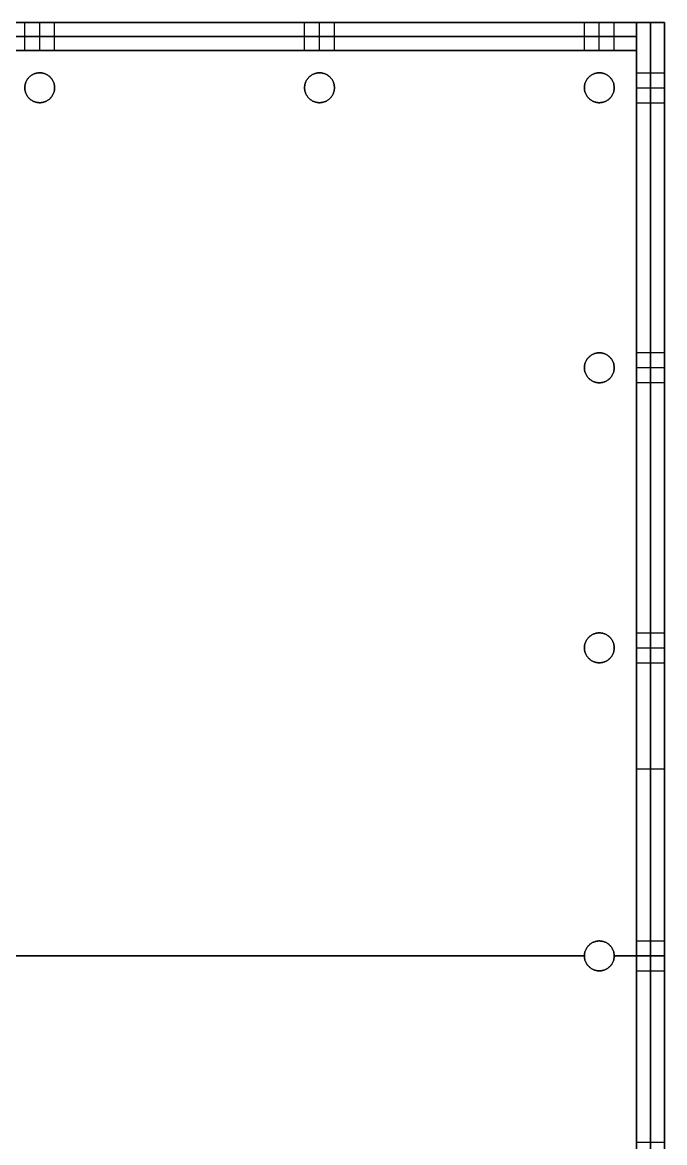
# Model space of a CAD drawing. Header units: millimetres. Extents: x -232 to 139, y -100 to 100.
# Drawn here: x 70.1 to 139, y -20 to 100 of the extents above; entities that cross this region are included whole.
import ezdxf

# ---------------------------------------------------------------- set-up
doc = ezdxf.new("R2010")
doc.units = ezdxf.units.MM
doc.header["$MEASUREMENT"] = 0
doc.layers.add('body', color=30, linetype='Continuous', true_color=0xff8000)

msp = doc.modelspace()

# ---------------------------------------------------------------- linework, layer by layer
at = {"layer": 'body'}
for p, q in [((-58, 100, -39), (136, 100, -39)), ((136, 100, -39), (136, 20, -39)), ((139, 100, -39), (139, 20, -39)), ((-58, 97, -39), (136, 97, -39)), ((-52.4, 0, -74), (130.4, 0, -74)), ((-52.4, 0, -71), (130.4, 0, -71)), ((130.4, 0, -4), (12.1, 0, -4)), ((130.4, 0, -7), (12.1, 0, -7)), ((139, 0, -4), (133.6, 0, -4)), ((139, 0, -7), (133.6, 0, -7)), ((133.6, 0, -74), (139, 0, -74)), ((133.6, 0, -71), (139, 0, -71)), ((136, 0, -71), (136, 0, -68.6)), ((136, 0, -65.4), (136, 0, -59)), ((136, 0, -19), (136, 0, -12.6)), ((136, 0, -9.4), (136, 0, -7)), ((139, 0, -71), (139, 0, -68.6)), ((139, 0, -65.4), (139, 0, -59)), ((139, 0, -19), (139, 0, -12.6)), ((139, 0, -9.4), (139, 0, -7))]:
    msp.add_line(p, q, dxfattribs=at)
for points in [[(-61, 100, -4), (39, 100, -4), (139, 100, -4)], [(-61, 100, -7), (39, 100, -7), (139, 100, -7)], [(-61, 100, -5.5), (39, 100, -5.5), (139, 100, -5.5)], [(139, 100, -74), (39, 100, -74), (-61, 100, -74)], [(139, 100, -71), (39, 100, -71), (-61, 100, -71)], [(139, 100, -72.5), (39, 100, -72.5), (-61, 100, -72.5)], [(-58, 100, -71), (39, 100, -71), (136, 100, -71)], [(136, 100, -7), (39, 100, -7), (-58, 100, -7)], [(70.4, 97, -67), (70.4, 98.5, -67), (70.4, 100, -67)], [(70.4, 97, -11), (70.4, 98.5, -11), (70.4, 100, -11)], [(72, 97, -68.6), (72, 98.5, -68.6), (72, 100, -68.6)], [(72, 97, -65.4), (72, 98.5, -65.4), (72, 100, -65.4)], [(72, 97, -9.4), (72, 98.5, -9.4), (72, 100, -9.4)], [(72, 97, -12.6), (72, 98.5, -12.6), (72, 100, -12.6)], [(73.6, 97, -67), (73.6, 98.5, -67), (73.6, 100, -67)], [(73.6, 97, -11), (73.6, 98.5, -11), (73.6, 100, -11)], [(100.4, 97, -67), (100.4, 98.5, -67), (100.4, 100, -67)], [(100.4, 97, -11), (100.4, 98.5, -11), (100.4, 100, -11)], [(102, 97, -68.6), (102, 98.5, -68.6), (102, 100, -68.6)], [(102, 97, -65.4), (102, 98.5, -65.4), (102, 100, -65.4)], [(102, 97, -9.4), (102, 98.5, -9.4), (102, 100, -9.4)], [(102, 97, -12.6), (102, 98.5, -12.6), (102, 100, -12.6)], [(103.6, 97, -67), (103.6, 98.5, -67), (103.6, 100, -67)], [(103.6, 97, -11), (103.6, 98.5, -11), (103.6, 100, -11)], [(130.4, 97, -67), (130.4, 98.5, -67), (130.4, 100, -67)], [(130.4, 97, -11), (130.4, 98.5, -11), (130.4, 100, -11)], [(132, 97, -68.6), (132, 98.5, -68.6), (132, 100, -68.6)], [(132, 97, -65.4), (132, 98.5, -65.4), (132, 100, -65.4)], [(132, 97, -9.4), (132, 98.5, -9.4), (132, 100, -9.4)], [(132, 97, -12.6), (132, 98.5, -12.6), (132, 100, -12.6)], [(133.6, 97, -67), (133.6, 98.5, -67), (133.6, 100, -67)], [(133.6, 97, -11), (133.6, 98.5, -11), (133.6, 100, -11)], [(136, 100, -71), (136, 98.5, -71), (136, 97, -71)], [(136, 100, -71), (136, 100, -39), (136, 100, -7)], [(136, 100, -7), (136, 98.5, -7), (136, 97, -7)], [(136, 100, -39), (136, 98.5, -39), (136, 97, -39)], [(139, 100, -7), (137.5, 100, -7), (136, 100, -7)], [(136, -100, -7), (136, 0, -7), (136, 100, -7)], [(139, 100, -71), (137.5, 100, -71), (136, 100, -71)], [(136, 100, -7), (136, 100, -39), (136, 100, -71)], [(136, 100, -71), (136, 0, -71), (136, -100, -71)], [(139, 100, -39), (137.5, 100, -39), (136, 100, -39)], [(137.5, -100, -7), (137.5, 0, -7), (137.5, 100, -7)], [(137.5, 100, -7), (137.5, 100, -39), (137.5, 100, -71)], [(137.5, 100, -71), (137.5, 0, -71), (137.5, -100, -71)], [(139, 100, -4), (139, 100, -5.5), (139, 100, -7)], [(139, 100, -4), (139, 0, -4), (139, -100, -4)], [(139, 100, -7), (139, 0, -7), (139, -100, -7)], [(139, 100, -5.5), (139, 0, -5.5), (139, -100, -5.5)], [(139, -100, -74), (139, 0, -74), (139, 100, -74)], [(139, 100, -74), (139, 100, -72.5), (139, 100, -71)], [(139, -100, -71), (139, 0, -71), (139, 100, -71)], [(139, -100, -72.5), (139, 0, -72.5), (139, 100, -72.5)], [(139, -100, -7), (139, 0, -7), (139, 100, -7)], [(139, 100, -7), (139, 100, -39), (139, 100, -71)], [(139, 100, -71), (139, 0, -71), (139, -100, -71)], [(-58, 98.5, -71), (39, 98.5, -71), (136, 98.5, -71)], [(136, 98.5, -7), (39, 98.5, -7), (-58, 98.5, -7)], [(136, 98.5, -71), (136, 98.5, -39), (136, 98.5, -7)], [(-58, 97, -71), (39, 97, -71), (136, 97, -71)], [(136, 97, -7), (39, 97, -7), (-58, 97, -7)], [(136, 97, -71), (136, 97, -39), (136, 97, -7)], [(72, 94.6, -4), (72, 94.6, -5.5), (72, 94.6, -7)], [(72, 94.6, -71), (72, 94.6, -72.5), (72, 94.6, -74)], [(102, 94.6, -4), (102, 94.6, -5.5), (102, 94.6, -7)], [(102, 94.6, -71), (102, 94.6, -72.5), (102, 94.6, -74)], [(132, 94.6, -4), (132, 94.6, -5.5), (132, 94.6, -7)], [(132, 94.6, -71), (132, 94.6, -72.5), (132, 94.6, -74)], [(136, 94.6, -67), (137.5, 94.6, -67), (139, 94.6, -67)], [(136, 94.6, -11), (137.5, 94.6, -11), (139, 94.6, -11)], [(70.4, 93, -4), (70.4, 93, -5.5), (70.4, 93, -7)], [(70.4, 93, -71), (70.4, 93, -72.5), (70.4, 93, -74)], [(73.6, 93, -4), (73.6, 93, -5.5), (73.6, 93, -7)], [(73.6, 93, -71), (73.6, 93, -72.5), (73.6, 93, -74)], [(100.4, 93, -4), (100.4, 93, -5.5), (100.4, 93, -7)], [(100.4, 93, -71), (100.4, 93, -72.5), (100.4, 93, -74)], [(103.6, 93, -4), (103.6, 93, -5.5), (103.6, 93, -7)], [(103.6, 93, -71), (103.6, 93, -72.5), (103.6, 93, -74)], [(130.4, 93, -4), (130.4, 93, -5.5), (130.4, 93, -7)], [(130.4, 93, -71), (130.4, 93, -72.5), (130.4, 93, -74)], [(133.6, 93, -4), (133.6, 93, -5.5), (133.6, 93, -7)], [(133.6, 93, -71), (133.6, 93, -72.5), (133.6, 93, -74)], [(136, 93, -65.4), (137.5, 93, -65.4), (139, 93, -65.4)], [(136, 93, -68.6), (137.5, 93, -68.6), (139, 93, -68.6)], [(136, 93, -12.6), (137.5, 93, -12.6), (139, 93, -12.6)], [(136, 93, -9.4), (137.5, 93, -9.4), (139, 93, -9.4)], [(72, 91.4, -4), (72, 91.4, -5.5), (72, 91.4, -7)], [(72, 91.4, -71), (72, 91.4, -72.5), (72, 91.4, -74)], [(102, 91.4, -4), (102, 91.4, -5.5), (102, 91.4, -7)], [(102, 91.4, -71), (102, 91.4, -72.5), (102, 91.4, -74)], [(132, 91.4, -4), (132, 91.4, -5.5), (132, 91.4, -7)], [(132, 91.4, -71), (132, 91.4, -72.5), (132, 91.4, -74)], [(136, 91.4, -67), (137.5, 91.4, -67), (139, 91.4, -67)], [(136, 91.4, -11), (137.5, 91.4, -11), (139, 91.4, -11)], [(132, 64.6, -4), (132, 64.6, -5.5), (132, 64.6, -7)], [(132, 64.6, -71), (132, 64.6, -72.5), (132, 64.6, -74)], [(139, 64.6, -67), (137.5, 64.6, -67), (136, 64.6, -67)], [(139, 64.6, -11), (137.5, 64.6, -11), (136, 64.6, -11)], [(130.4, 63, -4), (130.4, 63, -5.5), (130.4, 63, -7)], [(130.4, 63, -71), (130.4, 63, -72.5), (130.4, 63, -74)], [(133.6, 63, -4), (133.6, 63, -5.5), (133.6, 63, -7)], [(133.6, 63, -71), (133.6, 63, -72.5), (133.6, 63, -74)], [(139, 63, -68.6), (137.5, 63, -68.6), (136, 63, -68.6)], [(139, 63, -65.4), (137.5, 63, -65.4), (136, 63, -65.4)], [(139, 63, -9.4), (137.5, 63, -9.4), (136, 63, -9.4)], [(139, 63, -12.6), (137.5, 63, -12.6), (136, 63, -12.6)], [(132, 61.4, -4), (132, 61.4, -5.5), (132, 61.4, -7)], [(132, 61.4, -71), (132, 61.4, -72.5), (132, 61.4, -74)], [(139, 61.4, -67), (137.5, 61.4, -67), (136, 61.4, -67)], [(139, 61.4, -11), (137.5, 61.4, -11), (136, 61.4, -11)], [(132, 34.6, -4), (132, 34.6, -5.5), (132, 34.6, -7)], [(132, 34.6, -71), (132, 34.6, -72.5), (132, 34.6, -74)], [(136, 34.6, -67), (137.5, 34.6, -67), (139, 34.6, -67)], [(136, 34.6, -11), (137.5, 34.6, -11), (139, 34.6, -11)], [(130.4, 33, -4), (130.4, 33, -5.5), (130.4, 33, -7)], [(130.4, 33, -71), (130.4, 33, -72.5), (130.4, 33, -74)], [(133.6, 33, -4), (133.6, 33, -5.5), (133.6, 33, -7)], [(133.6, 33, -71), (133.6, 33, -72.5), (133.6, 33, -74)], [(136, 33, -65.4), (137.5, 33, -65.4), (139, 33, -65.4)], [(136, 33, -68.6), (137.5, 33, -68.6), (139, 33, -68.6)], [(136, 33, -12.6), (137.5, 33, -12.6), (139, 33, -12.6)], [(136, 33, -9.4), (137.5, 33, -9.4), (139, 33, -9.4)], [(132, 31.4, -4), (132, 31.4, -5.5), (132, 31.4, -7)], [(132, 31.4, -71), (132, 31.4, -72.5), (132, 31.4, -74)], [(136, 31.4, -67), (137.5, 31.4, -67), (139, 31.4, -67)], [(136, 31.4, -11), (137.5, 31.4, -11), (139, 31.4, -11)], [(139, 20, -39), (137.5, 20, -39), (136, 20, -39)], [(132, 1.6, -4), (132, 1.6, -5.5), (132, 1.6, -7)], [(132, 1.6, -71), (132, 1.6, -72.5), (132, 1.6, -74)], [(136, 1.6, -67), (137.5, 1.6, -67), (139, 1.6, -67)], [(136, 1.6, -11), (137.5, 1.6, -11), (139, 1.6, -11)], [(130.4, 0, -4), (130.4, 0, -5.5), (130.4, 0, -7)], [(130.4, 0, -71), (130.4, 0, -72.5), (130.4, 0, -74)], [(133.6, 0, -4), (133.6, 0, -5.5), (133.6, 0, -7)], [(133.6, 0, -71), (133.6, 0, -72.5), (133.6, 0, -74)], [(139, 0, -7), (137.5, 0, -7), (136, 0, -7)], [(139, 0, -71), (137.5, 0, -71), (136, 0, -71)], [(139, 0, -59), (137.5, 0, -59), (136, 0, -59)], [(139, 0, -19), (137.5, 0, -19), (136, 0, -19)], [(139, 0, -4), (139, 0, -5.5), (139, 0, -7)], [(139, 0, -74), (139, 0, -72.5), (139, 0, -71)], [(136, 0, -68.6), (137.5, 0, -68.6), (139, 0, -68.6)], [(136, 0, -65.4), (137.5, 0, -65.4), (139, 0, -65.4)], [(136, 0, -9.4), (137.5, 0, -9.4), (139, 0, -9.4)], [(136, 0, -12.6), (137.5, 0, -12.6), (139, 0, -12.6)], [(132, -1.6, -4), (132, -1.6, -5.5), (132, -1.6, -7)], [(132, -1.6, -71), (132, -1.6, -72.5), (132, -1.6, -74)], [(136, -1.6, -67), (137.5, -1.6, -67), (139, -1.6, -67)], [(136, -1.6, -11), (137.5, -1.6, -11), (139, -1.6, -11)], [(139, -20, -39), (137.5, -20, -39), (136, -20, -39)]]:
    msp.add_open_spline(points, degree=2, dxfattribs=at)
at = {"layer": 'body', "extrusion": (0, 1, 4.44089e-15)}
for points in [[(73.6, 100, -67), (73.6, 100, -68.6), (72, 100, -68.6), (70.4, 100, -68.6), (70.4, 100, -67), (70.4, 100, -65.4), (72, 100, -65.4), (73.6, 100, -65.4), (73.6, 100, -67)], [(103.6, 100, -67), (103.6, 100, -68.6), (102, 100, -68.6), (100.4, 100, -68.6), (100.4, 100, -67), (100.4, 100, -65.4), (102, 100, -65.4), (103.6, 100, -65.4), (103.6, 100, -67)]]:
    msp.add_rational_spline(points, [1, 0.707106781187, 1, 0.707106781187, 1, 0.707106781187, 1, 0.707106781187, 1], degree=2, knots=[0, 0, 0, 2.513274, 2.513274, 5.026548, 5.026548, 7.539822, 7.539822, 10.053096, 10.053096, 10.053096], dxfattribs=at)
at = {"layer": 'body', "extrusion": (0, 1, -4.44089e-15)}
for points in [[(73.6, 100, -11), (73.6, 100, -9.4), (72, 100, -9.4), (70.4, 100, -9.4), (70.4, 100, -11), (70.4, 100, -12.6), (72, 100, -12.6), (73.6, 100, -12.6), (73.6, 100, -11)], [(103.6, 100, -11), (103.6, 100, -9.4), (102, 100, -9.4), (100.4, 100, -9.4), (100.4, 100, -11), (100.4, 100, -12.6), (102, 100, -12.6), (103.6, 100, -12.6), (103.6, 100, -11)]]:
    msp.add_rational_spline(points, [1, 0.707106781187, 1, 0.707106781187, 1, 0.707106781187, 1, 0.707106781187, 1], degree=2, knots=[0, 0, 0, 2.513274, 2.513274, 5.026548, 5.026548, 7.539822, 7.539822, 10.053096, 10.053096, 10.053096], dxfattribs=at)
at = {"layer": 'body', "extrusion": (4.44089e-15, -1, 0)}
msp.add_rational_spline([(133.6, 100, -67), (133.6, 100, -68.6), (132, 100, -68.6), (130.4, 100, -68.6), (130.4, 100, -67), (130.4, 100, -65.4), (132, 100, -65.4), (133.6, 100, -65.4), (133.6, 100, -67)], [1, 0.707106781187, 1, 0.707106781187, 1, 0.707106781187, 1, 0.707106781187, 1], degree=2, knots=[0, 0, 0, 2.513274, 2.513274, 5.026548, 5.026548, 7.539822, 7.539822, 10.053096, 10.053096, 10.053096], dxfattribs=at)
at = {"layer": 'body', "extrusion": (-4.44089e-15, 1, 0)}
msp.add_rational_spline([(133.6, 100, -11), (133.6, 100, -9.4), (132, 100, -9.4), (130.4, 100, -9.4), (130.4, 100, -11), (130.4, 100, -12.6), (132, 100, -12.6), (133.6, 100, -12.6), (133.6, 100, -11)], [1, 0.707106781187, 1, 0.707106781187, 1, 0.707106781187, 1, 0.707106781187, 1], degree=2, knots=[0, 0, 0, 2.513274, 2.513274, 5.026548, 5.026548, 7.539822, 7.539822, 10.053096, 10.053096, 10.053096], dxfattribs=at)
at = {"layer": 'body', "extrusion": (0, 1, 8.88178e-15)}
msp.add_rational_spline([(73.6, 97, -67), (73.6, 97, -68.6), (72, 97, -68.6), (70.4, 97, -68.6), (70.4, 97, -67), (70.4, 97, -65.4), (72, 97, -65.4), (73.6, 97, -65.4), (73.6, 97, -67)], [1, 0.707106781187, 1, 0.707106781187, 1, 0.707106781187, 1, 0.707106781187, 1], degree=2, knots=[0, 0, 0, 2.513274, 2.513274, 5.026548, 5.026548, 7.539822, 7.539822, 10.053096, 10.053096, 10.053096], dxfattribs=at)
at = {"layer": 'body', "extrusion": (0, 1, -8.88178e-15)}
msp.add_rational_spline([(73.6, 97, -11), (73.6, 97, -9.4), (72, 97, -9.4), (70.4, 97, -9.4), (70.4, 97, -11), (70.4, 97, -12.6), (72, 97, -12.6), (73.6, 97, -12.6), (73.6, 97, -11)], [1, 0.707106781187, 1, 0.707106781187, 1, 0.707106781187, 1, 0.707106781187, 1], degree=2, knots=[0, 0, 0, 2.513274, 2.513274, 5.026548, 5.026548, 7.539822, 7.539822, 10.053096, 10.053096, 10.053096], dxfattribs=at)
at = {"layer": 'body', "extrusion": (4.44089e-15, 1, 1.11022e-14)}
msp.add_rational_spline([(103.6, 97, -67), (103.6, 97, -68.6), (102, 97, -68.6), (100.4, 97, -68.6), (100.4, 97, -67), (100.4, 97, -65.4), (102, 97, -65.4), (103.6, 97, -65.4), (103.6, 97, -67)], [0.999999860338, 0.707106851018, 1, 0.707106781187, 1, 0.707106781187, 1, 0.707106851018, 0.999999860338], degree=2, knots=[0, 0, 0, 2.513274, 2.513274, 5.026548, 5.026548, 7.539823, 7.539823, 10.053096, 10.053096, 10.053096], dxfattribs=at)
at = {"layer": 'body', "extrusion": (4.44089e-15, 1, -1.11022e-14)}
msp.add_rational_spline([(103.6, 97, -11), (103.6, 97, -9.4), (102, 97, -9.4), (100.4, 97, -9.4), (100.4, 97, -11), (100.4, 97, -12.6), (102, 97, -12.6), (103.6, 97, -12.6), (103.6, 97, -11)], [0.999999860338, 0.707106851018, 1, 0.707106781187, 1, 0.707106781187, 1, 0.707106851018, 0.999999860338], degree=2, knots=[0, 0, 0, 2.513274, 2.513274, 5.026548, 5.026548, 7.539823, 7.539823, 10.053096, 10.053096, 10.053096], dxfattribs=at)
at = {"layer": 'body', "extrusion": (1.33227e-14, -1, 0)}
msp.add_rational_spline([(133.6, 97, -67), (133.6, 97, -68.6), (132, 97, -68.6), (130.4, 97, -68.6), (130.4, 97, -67), (130.4, 97, -65.4), (132, 97, -65.4), (133.6, 97, -65.4), (133.6, 97, -67)], [1, 0.707106781187, 1, 0.707106781187, 1, 0.707106781187, 1, 0.707106781187, 1], degree=2, knots=[0, 0, 0, 2.513274, 2.513274, 5.026548, 5.026548, 7.539822, 7.539822, 10.053096, 10.053096, 10.053096], dxfattribs=at)
at = {"layer": 'body', "extrusion": (-1.33227e-14, 1, 0)}
msp.add_rational_spline([(133.6, 97, -11), (133.6, 97, -9.4), (132, 97, -9.4), (130.4, 97, -9.4), (130.4, 97, -11), (130.4, 97, -12.6), (132, 97, -12.6), (133.6, 97, -12.6), (133.6, 97, -11)], [1, 0.707106781187, 1, 0.707106781187, 1, 0.707106781187, 1, 0.707106781187, 1], degree=2, knots=[0, 0, 0, 2.513274, 2.513274, 5.026548, 5.026548, 7.539822, 7.539822, 10.053096, 10.053096, 10.053096], dxfattribs=at)
at = {"layer": 'body'}
for points, weights, knots in [([(73.6, 93, -4), (73.6, 94.6, -4), (72, 94.6, -4), (70.4, 94.6, -4), (70.4, 93, -4), (70.4, 91.4, -4), (72, 91.4, -4), (73.6, 91.4, -4), (73.6, 93, -4)], [1, 0.707106781187, 1, 0.707106781187, 1, 0.707106781187, 1, 0.707106781187, 1], [0, 0, 0, 2.513274, 2.513274, 5.026548, 5.026548, 7.539822, 7.539822, 10.053096, 10.053096, 10.053096]), ([(73.6, 93, -7), (73.6, 94.6, -7), (72, 94.6, -7), (70.4, 94.6, -7), (70.4, 93, -7), (70.4, 91.4, -7), (72, 91.4, -7), (73.6, 91.4, -7), (73.6, 93, -7)], [1, 0.707106781187, 1, 0.707106781187, 1, 0.707106781187, 1, 0.707106781187, 1], [0, 0, 0, 2.513274, 2.513274, 5.026548, 5.026548, 7.539822, 7.539822, 10.053096, 10.053096, 10.053096]), ([(73.6, 93, -74), (73.6, 91.4, -74), (72, 91.4, -74), (70.4, 91.4, -74), (70.4, 93, -74), (70.4, 94.6, -74), (72, 94.6, -74), (73.6, 94.6, -74), (73.6, 93, -74)], [0.999999860338, 0.707106851018, 1, 0.707106781187, 1, 0.707106781187, 1, 0.707106851018, 0.999999860338], [-10.053096, -10.053096, -10.053096, -7.539823, -7.539823, -5.026548, -5.026548, -2.513274, -2.513274, 0, 0, 0]), ([(73.6, 93, -71), (73.6, 91.4, -71), (72, 91.4, -71), (70.4, 91.4, -71), (70.4, 93, -71), (70.4, 94.6, -71), (72, 94.6, -71), (73.6, 94.6, -71), (73.6, 93, -71)], [1, 0.707106781187, 1, 0.707106781187, 1, 0.707106781187, 1, 0.707106781187, 1], [-10.053096, -10.053096, -10.053096, -7.539822, -7.539822, -5.026548, -5.026548, -2.513274, -2.513274, 0, 0, 0]), ([(103.6, 93, -4), (103.6, 94.6, -4), (102, 94.6, -4), (100.4, 94.6, -4), (100.4, 93, -4), (100.4, 91.4, -4), (102, 91.4, -4), (103.6, 91.4, -4), (103.6, 93, -4)], [1, 0.707106781187, 1, 0.707106781187, 1, 0.707106781187, 1, 0.707106781187, 1], [0, 0, 0, 2.513274, 2.513274, 5.026548, 5.026548, 7.539822, 7.539822, 10.053096, 10.053096, 10.053096]), ([(103.6, 93, -7), (103.6, 94.6, -7), (102, 94.6, -7), (100.4, 94.6, -7), (100.4, 93, -7), (100.4, 91.4, -7), (102, 91.4, -7), (103.6, 91.4, -7), (103.6, 93, -7)], [1, 0.707106781187, 1, 0.707106781187, 1, 0.707106781187, 1, 0.707106781187, 1], [0, 0, 0, 2.513274, 2.513274, 5.026548, 5.026548, 7.539822, 7.539822, 10.053096, 10.053096, 10.053096]), ([(103.6, 93, -74), (103.6, 91.4, -74), (102, 91.4, -74), (100.4, 91.4, -74), (100.4, 93, -74), (100.4, 94.6, -74), (102, 94.6, -74), (103.6, 94.6, -74), (103.6, 93, -74)], [0.999999860338, 0.707106851018, 1, 0.707106781187, 1, 0.707106781187, 1, 0.707106851018, 0.999999860338], [-10.053096, -10.053096, -10.053096, -7.539823, -7.539823, -5.026548, -5.026548, -2.513274, -2.513274, 0, 0, 0]), ([(103.6, 93, -71), (103.6, 91.4, -71), (102, 91.4, -71), (100.4, 91.4, -71), (100.4, 93, -71), (100.4, 94.6, -71), (102, 94.6, -71), (103.6, 94.6, -71), (103.6, 93, -71)], [1, 0.707106781187, 1, 0.707106781187, 1, 0.707106781187, 1, 0.707106781187, 1], [-10.053096, -10.053096, -10.053096, -7.539822, -7.539822, -5.026548, -5.026548, -2.513274, -2.513274, 0, 0, 0]), ([(132, 94.6, -4), (130.4, 94.6, -4), (130.4, 93, -4), (130.4, 91.4, -4), (132, 91.4, -4), (133.6, 91.4, -4), (133.6, 93, -4)], [0.999999860338, 0.707106851018, 1, 0.707106781187, 1, 0.707106781187, 1], [2.513274, 2.513274, 2.513274, 5.026548, 5.026548, 7.539822, 7.539822, 10.053096, 10.053096, 10.053096]), ([(132, 94.6, -7), (130.4, 94.6, -7), (130.4, 93, -7), (130.4, 91.4, -7), (132, 91.4, -7), (133.6, 91.4, -7), (133.6, 93, -7)], [1, 0.707106781187, 1, 0.707106781187, 1, 0.707106781187, 1], [2.513274, 2.513274, 2.513274, 5.026548, 5.026548, 7.539822, 7.539822, 10.053096, 10.053096, 10.053096]), ([(133.6, 93, -74), (133.6, 91.4, -74), (132, 91.4, -74), (130.4, 91.4, -74), (130.4, 93, -74), (130.4, 94.6, -74), (132, 94.6, -74)], [0.999999860338, 0.707106851018, 1, 0.707106781187, 1, 0.707106781186, 1], [-10.053096, -10.053096, -10.053096, -7.539823, -7.539823, -5.026548, -5.026548, -2.513274, -2.513274, -2.513274]), ([(133.6, 93, -71), (133.6, 91.4, -71), (132, 91.4, -71), (130.4, 91.4, -71), (130.4, 93, -71), (130.4, 94.6, -71), (132, 94.6, -71)], [1, 0.707106781187, 1, 0.707106781187, 1, 0.707106781186, 1], [-10.053096, -10.053096, -10.053096, -7.539822, -7.539822, -5.026548, -5.026548, -2.513274, -2.513274, -2.513274]), ([(132, 64.6, -4), (130.4, 64.6, -4), (130.4, 63, -4), (130.4, 61.4, -4), (132, 61.4, -4), (133.6, 61.4, -4), (133.6, 63, -4), (133.6, 64.6, -4), (132, 64.6, -4)], [1, 0.707106781187, 1, 0.707106781187, 1, 0.707106781187, 1, 0.707106781187, 1], [-10.053096, -10.053096, -10.053096, -7.539822, -7.539822, -5.026548, -5.026548, -2.513274, -2.513274, 0, 0, 0]), ([(132, 64.6, -7), (130.4, 64.6, -7), (130.4, 63, -7), (130.4, 61.4, -7), (132, 61.4, -7), (133.6, 61.4, -7), (133.6, 63, -7), (133.6, 64.6, -7), (132, 64.6, -7)], [1, 0.707106781187, 1, 0.707106781187, 1, 0.707106781187, 1, 0.707106781187, 1], [-10.053096, -10.053096, -10.053096, -7.539822, -7.539822, -5.026548, -5.026548, -2.513274, -2.513274, 0, 0, 0]), ([(132, 64.6, -74), (133.6, 64.6, -74), (133.6, 63, -74), (133.6, 61.4, -74), (132, 61.4, -74), (130.4, 61.4, -74), (130.4, 63, -74), (130.4, 64.6, -74), (132, 64.6, -74)], [0.999999860338, 0.707106851018, 1, 0.707106781187, 1, 0.707106781187, 1, 0.707106851018, 0.999999860338], [0, 0, 0, 2.513274, 2.513274, 5.026548, 5.026548, 7.539823, 7.539823, 10.053096, 10.053096, 10.053096]), ([(132, 64.6, -71), (133.6, 64.6, -71), (133.6, 63, -71), (133.6, 61.4, -71), (132, 61.4, -71), (130.4, 61.4, -71), (130.4, 63, -71), (130.4, 64.6, -71), (132, 64.6, -71)], [1, 0.707106781187, 1, 0.707106781187, 1, 0.707106781187, 1, 0.707106781187, 1], [0, 0, 0, 2.513274, 2.513274, 5.026548, 5.026548, 7.539822, 7.539822, 10.053096, 10.053096, 10.053096]), ([(132, 34.6, -4), (130.4, 34.6, -4), (130.4, 33, -4), (130.4, 31.4, -4), (132, 31.4, -4), (133.6, 31.4, -4), (133.6, 33, -4), (133.6, 34.6, -4), (132, 34.6, -4)], [0.999999860338, 0.707106851018, 1, 0.707106781187, 1, 0.707106781187, 1, 0.707106781187, 1], [-10.053096, -10.053096, -10.053096, -7.539823, -7.539823, -5.026549, -5.026549, -2.513274, -2.513274, 0, 0, 0]), ([(132, 34.6, -7), (130.4, 34.6, -7), (130.4, 33, -7), (130.4, 31.4, -7), (132, 31.4, -7), (133.6, 31.4, -7), (133.6, 33, -7), (133.6, 34.6, -7), (132, 34.6, -7)], [0.999999860338, 0.707106851018, 1, 0.707106781187, 1, 0.707106781187, 1, 0.707106781187, 1], [-10.053096, -10.053096, -10.053096, -7.539823, -7.539823, -5.026549, -5.026549, -2.513274, -2.513274, 0, 0, 0]), ([(132, 34.6, -74), (133.6, 34.6, -74), (133.6, 33, -74), (133.6, 31.4, -74), (132, 31.4, -74), (130.4, 31.4, -74), (130.4, 33, -74), (130.4, 34.6, -74), (132, 34.6, -74)], [1, 0.707106781187, 1, 0.707106781187, 1, 0.707106781187, 1, 0.707106851018, 0.999999860338], [0, 0, 0, 2.513274, 2.513274, 5.026549, 5.026549, 7.539823, 7.539823, 10.053096, 10.053096, 10.053096]), ([(132, 34.6, -71), (133.6, 34.6, -71), (133.6, 33, -71), (133.6, 31.4, -71), (132, 31.4, -71), (130.4, 31.4, -71), (130.4, 33, -71), (130.4, 34.6, -71), (132, 34.6, -71)], [1, 0.707106781187, 1, 0.707106781187, 1, 0.707106781187, 1, 0.707106851018, 0.999999860338], [0, 0, 0, 2.513274, 2.513274, 5.026549, 5.026549, 7.539823, 7.539823, 10.053096, 10.053096, 10.053096]), ([(133.6, 0, -4), (133.6, 1.6, -4), (132, 1.6, -4), (130.4, 1.6, -4), (130.4, 0, -4), (130.4, -1.6, -4), (132, -1.6, -4), (133.6, -1.6, -4), (133.6, 0, -4)], [0.999999860338, 0.707106851018, 1, 0.707106781187, 1, 0.707106781187, 1, 0.707106781187, 1], [0, 0, 0, 2.513274, 2.513274, 5.026548, 5.026548, 7.539822, 7.539822, 10.053096, 10.053096, 10.053096]), ([(133.6, 0, -7), (133.6, 1.6, -7), (132, 1.6, -7), (130.4, 1.6, -7), (130.4, 0, -7), (130.4, -1.6, -7), (132, -1.6, -7), (133.6, -1.6, -7), (133.6, 0, -7)], [1, 0.707106781187, 1, 0.707106781187, 1, 0.707106781187, 1, 0.707106851018, 0.999999860338], [0, 0, 0, 2.513274, 2.513274, 5.026549, 5.026549, 7.539823, 7.539823, 10.053096, 10.053096, 10.053096]), ([(133.6, 0, -74), (133.6, -1.6, -74), (132, -1.6, -74), (130.4, -1.6, -74), (130.4, 0, -74), (130.4, 1.6, -74), (132, 1.6, -74), (133.6, 1.6, -74), (133.6, 0, -74)], [0.999999860338, 0.707106851018, 1, 0.707106781187, 1, 0.707106781187, 1, 0.707106781187, 1], [-10.053096, -10.053096, -10.053096, -7.539823, -7.539823, -5.026549, -5.026549, -2.513274, -2.513274, 0, 0, 0]), ([(133.6, 0, -71), (133.6, -1.6, -71), (132, -1.6, -71), (130.4, -1.6, -71), (130.4, 0, -71), (130.4, 1.6, -71), (132, 1.6, -71), (133.6, 1.6, -71), (133.6, 0, -71)], [0.999999860338, 0.707106851018, 1, 0.707106781187, 1, 0.707106781187, 1, 0.707106781187, 1], [-10.053096, -10.053096, -10.053096, -7.539823, -7.539823, -5.026549, -5.026549, -2.513274, -2.513274, 0, 0, 0])]:
    msp.add_rational_spline(points, weights, degree=2, knots=knots, dxfattribs=at)
for points, weights in [([(133.6, 93, -4), (133.6, 94.6, -4), (132, 94.6, -4)], [1, 0.707106781187, 1]), ([(133.6, 93, -7), (133.6, 94.6, -7), (132, 94.6, -7)], [1, 0.707106851018, 0.999999860338]), ([(132, 94.6, -74), (133.6, 94.6, -74), (133.6, 93, -74)], [0.999999860338, 0.707106851018, 1]), ([(132, 94.6, -71), (133.6, 94.6, -71), (133.6, 93, -71)], [0.999999860338, 0.707106851018, 1])]:
    msp.add_rational_spline(points, weights, degree=2, dxfattribs=at)
at = {"layer": 'body', "extrusion": (-1, 0, 0)}
for points, knots in [([(136, 94.6, -67), (136, 94.6, -65.4), (136, 93, -65.4), (136, 91.4, -65.4), (136, 91.4, -67), (136, 91.4, -68.6), (136, 93, -68.6), (136, 94.6, -68.6), (136, 94.6, -67)], [-10.053096, -10.053096, -10.053096, -7.539822, -7.539822, -5.026548, -5.026548, -2.513274, -2.513274, 0, 0, 0]), ([(139, 94.6, -67), (139, 94.6, -65.4), (139, 93, -65.4), (139, 91.4, -65.4), (139, 91.4, -67), (139, 91.4, -68.6), (139, 93, -68.6), (139, 94.6, -68.6), (139, 94.6, -67)], [-10.053096, -10.053096, -10.053096, -7.539822, -7.539822, -5.026548, -5.026548, -2.513274, -2.513274, 0, 0, 0]), ([(136, -1.6, -11), (136, -1.6, -9.4), (136, 0, -9.4), (136, 1.6, -9.4), (136, 1.6, -11), (136, 1.6, -12.6), (136, 0, -12.6), (136, -1.6, -12.6), (136, -1.6, -11)], [0, 0, 0, 2.513274, 2.513274, 5.026548, 5.026548, 7.539822, 7.539822, 10.053096, 10.053096, 10.053096]), ([(139, -1.6, -11), (139, -1.6, -9.4), (139, 0, -9.4), (139, 1.6, -9.4), (139, 1.6, -11), (139, 1.6, -12.6), (139, 0, -12.6), (139, -1.6, -12.6), (139, -1.6, -11)], [0, 0, 0, 2.513274, 2.513274, 5.026548, 5.026548, 7.539822, 7.539822, 10.053096, 10.053096, 10.053096])]:
    msp.add_rational_spline(points, [1, 0.707106781187, 1, 0.707106781187, 1, 0.707106781187, 1, 0.707106781187, 1], degree=2, knots=knots, dxfattribs=at)
at = {"layer": 'body', "extrusion": (1, 0, 0)}
for points, knots in [([(136, 94.6, -11), (136, 94.6, -12.6), (136, 93, -12.6), (136, 91.4, -12.6), (136, 91.4, -11), (136, 91.4, -9.4), (136, 93, -9.4), (136, 94.6, -9.4), (136, 94.6, -11)], [-10.053096, -10.053096, -10.053096, -7.539822, -7.539822, -5.026548, -5.026548, -2.513274, -2.513274, 0, 0, 0]), ([(139, 94.6, -11), (139, 94.6, -12.6), (139, 93, -12.6), (139, 91.4, -12.6), (139, 91.4, -11), (139, 91.4, -9.4), (139, 93, -9.4), (139, 94.6, -9.4), (139, 94.6, -11)], [-10.053096, -10.053096, -10.053096, -7.539822, -7.539822, -5.026548, -5.026548, -2.513274, -2.513274, 0, 0, 0]), ([(136, 34.6, -67), (136, 34.6, -65.4), (136, 33, -65.4), (136, 31.4, -65.4), (136, 31.4, -67), (136, 31.4, -68.6), (136, 33, -68.6), (136, 34.6, -68.6), (136, 34.6, -67)], [-10.053096, -10.053096, -10.053096, -7.539822, -7.539822, -5.026548, -5.026548, -2.513274, -2.513274, 0, 0, 0]), ([(136, 34.6, -11), (136, 34.6, -12.6), (136, 33, -12.6), (136, 31.4, -12.6), (136, 31.4, -11), (136, 31.4, -9.4), (136, 33, -9.4), (136, 34.6, -9.4), (136, 34.6, -11)], [-10.053096, -10.053096, -10.053096, -7.539822, -7.539822, -5.026548, -5.026548, -2.513274, -2.513274, 0, 0, 0]), ([(139, 34.6, -67), (139, 34.6, -65.4), (139, 33, -65.4), (139, 31.4, -65.4), (139, 31.4, -67), (139, 31.4, -68.6), (139, 33, -68.6), (139, 34.6, -68.6), (139, 34.6, -67)], [-10.053096, -10.053096, -10.053096, -7.539822, -7.539822, -5.026548, -5.026548, -2.513274, -2.513274, 0, 0, 0]), ([(139, 34.6, -11), (139, 34.6, -12.6), (139, 33, -12.6), (139, 31.4, -12.6), (139, 31.4, -11), (139, 31.4, -9.4), (139, 33, -9.4), (139, 34.6, -9.4), (139, 34.6, -11)], [-10.053096, -10.053096, -10.053096, -7.539822, -7.539822, -5.026548, -5.026548, -2.513274, -2.513274, 0, 0, 0]), ([(136, -1.6, -67), (136, -1.6, -68.6), (136, 0, -68.6), (136, 1.6, -68.6), (136, 1.6, -67), (136, 1.6, -65.4), (136, 0, -65.4), (136, -1.6, -65.4), (136, -1.6, -67)], [0, 0, 0, 2.513274, 2.513274, 5.026548, 5.026548, 7.539822, 7.539822, 10.053096, 10.053096, 10.053096]), ([(139, -1.6, -67), (139, -1.6, -68.6), (139, 0, -68.6), (139, 1.6, -68.6), (139, 1.6, -67), (139, 1.6, -65.4), (139, 0, -65.4), (139, -1.6, -65.4), (139, -1.6, -67)], [0, 0, 0, 2.513274, 2.513274, 5.026548, 5.026548, 7.539822, 7.539822, 10.053096, 10.053096, 10.053096])]:
    msp.add_rational_spline(points, [1, 0.707106781187, 1, 0.707106781187, 1, 0.707106781187, 1, 0.707106781187, 1], degree=2, knots=knots, dxfattribs=at)
at = {"layer": 'body', "extrusion": (1, 1.77636e-13, 1.49736e-20)}
for points in [[(136, 64.6, -67), (136, 64.6, -65.4), (136, 63, -65.4), (136, 61.4, -65.4), (136, 61.4, -67), (136, 61.4, -68.6), (136, 63, -68.6), (136, 64.6, -68.6), (136, 64.6, -67)], [(139, 64.6, -67), (139, 64.6, -65.4), (139, 63, -65.4), (139, 61.4, -65.4), (139, 61.4, -67), (139, 61.4, -68.6), (139, 63, -68.6), (139, 64.6, -68.6), (139, 64.6, -67)]]:
    msp.add_rational_spline(points, [0.999999860338, 0.707106851018, 1, 0.707106781187, 1, 0.707106781187, 1, 0.707106851018, 0.999999860338], degree=2, knots=[-10.053096, -10.053096, -10.053096, -7.539823, -7.539823, -5.026548, -5.026548, -2.513274, -2.513274, 0, 0, 0], dxfattribs=at)
at = {"layer": 'body', "extrusion": (-1, -1.77636e-13, 1.49736e-20)}
for points in [[(136, 64.6, -11), (136, 64.6, -12.6), (136, 63, -12.6), (136, 61.4, -12.6), (136, 61.4, -11), (136, 61.4, -9.4), (136, 63, -9.4), (136, 64.6, -9.4), (136, 64.6, -11)], [(139, 64.6, -11), (139, 64.6, -12.6), (139, 63, -12.6), (139, 61.4, -12.6), (139, 61.4, -11), (139, 61.4, -9.4), (139, 63, -9.4), (139, 64.6, -9.4), (139, 64.6, -11)]]:
    msp.add_rational_spline(points, [0.999999860338, 0.707106851018, 1, 0.707106781187, 1, 0.707106781187, 1, 0.707106851018, 0.999999860338], degree=2, knots=[-10.053096, -10.053096, -10.053096, -7.539823, -7.539823, -5.026548, -5.026548, -2.513274, -2.513274, 0, 0, 0], dxfattribs=at)
at = {"layer": 'body', "extrusion": (-1, -1.77636e-13, 7.88861e-28)}
msp.add_rational_spline([(136, 64.6, -67), (136, 64.6, -68.6), (136, 63, -68.6), (136, 61.4, -68.6), (136, 61.4, -67), (136, 61.4, -65.4), (136, 63, -65.4), (136, 64.6, -65.4), (136, 64.6, -67)], [1, 0.707106781187, 1, 0.707106781187, 1, 0.707106781187, 1, 0.707106781187, 1], degree=2, knots=[0, 0, 0, 2.513274, 2.513274, 5.026548, 5.026548, 7.539822, 7.539822, 10.053096, 10.053096, 10.053096], dxfattribs=at)
at = {"layer": 'body', "extrusion": (-1, -1.77636e-13, -7.88861e-28)}
msp.add_rational_spline([(136, 64.6, -11), (136, 64.6, -9.4), (136, 63, -9.4), (136, 61.4, -9.4), (136, 61.4, -11), (136, 61.4, -12.6), (136, 63, -12.6), (136, 64.6, -12.6), (136, 64.6, -11)], [1, 0.707106781187, 1, 0.707106781187, 1, 0.707106781187, 1, 0.707106781187, 1], degree=2, knots=[0, 0, 0, 2.513274, 2.513274, 5.026548, 5.026548, 7.539822, 7.539822, 10.053096, 10.053096, 10.053096], dxfattribs=at)
at = {"layer": 'body', "extrusion": (-1, 0, -7.10543e-16)}
for points, weights, knots in [([(136, 20, -39), (136, 20, -19), (136, 0, -19), (136, -20, -19), (136, -20, -39), (136, -20, -59), (136, 0, -59), (136, 20, -59), (136, 20, -39)], [0.999999860338, 0.707106851018, 1, 0.707106781187, 1, 0.707106781187, 1, 0.707106851018, 0.999999860338], [0, 0, 0, 31.415923, 31.415923, 62.831853, 62.831853, 94.247783, 94.247783, 125.663706, 125.663706, 125.663706]), ([(139, 20, -39), (139, 20, -19), (139, 0, -19), (139, -20, -19), (139, -20, -39), (139, -20, -59), (139, 0, -59), (139, 20, -59), (139, 20, -39)], [1, 0.707106781187, 1, 0.707106781187, 1, 0.707106781187, 1, 0.707106781187, 1], [0, 0, 0, 31.415927, 31.415927, 62.831853, 62.831853, 94.24778, 94.24778, 125.663706, 125.663706, 125.663706])]:
    msp.add_rational_spline(points, weights, degree=2, knots=knots, dxfattribs=at)
at = {"layer": 'body', "extrusion": (-1, 0, -1.42109e-15)}
msp.add_rational_spline([(139, 20, -39), (139, 20, -59), (139, 0, -59), (139, -20, -59), (139, -20, -39)], [1, 0.707106781187, 1, 0.707106781187, 1], degree=2, knots=[-125.663706, -125.663706, -125.663706, -94.24778, -94.24778, -62.831853, -62.831853, -62.831853], dxfattribs=at)

doc.saveas('drawing.dxf')
